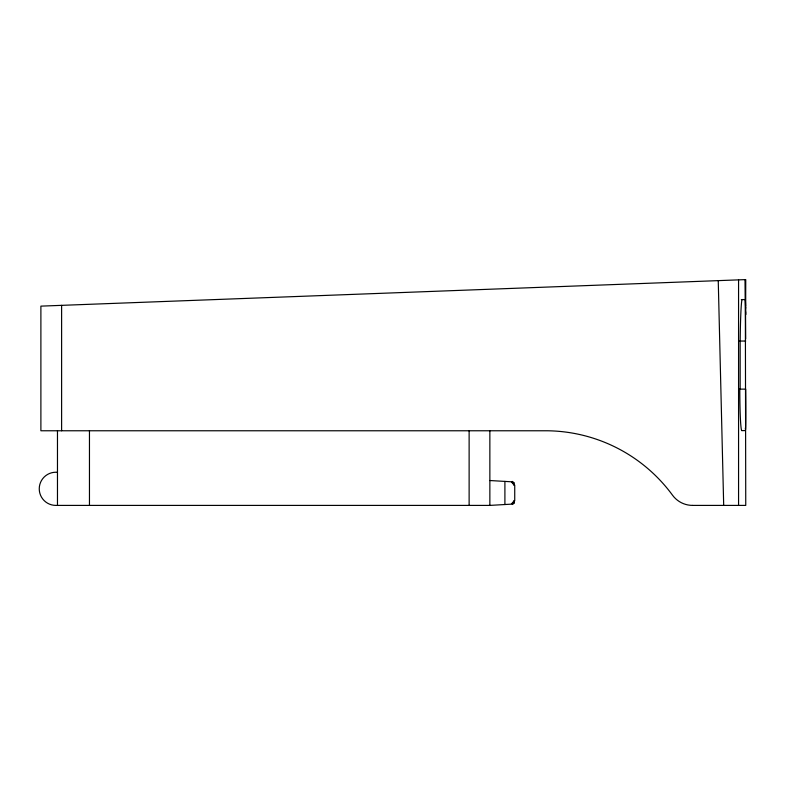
<?xml version="1.0" encoding="UTF-8"?>
<svg xmlns="http://www.w3.org/2000/svg" width="785" height="785" viewBox="0 0 785 785"><rect width="100%" height="100%" fill="white"/><g stroke="black" fill="none" stroke-linecap="round" stroke-linejoin="round"><path stroke-width="1.18" d="M513.9 503.048L513.694 503.254A10.225 5.407 43 0 1 512.36 504.519M511.967 504.117L489.86 505.403L55.823 505.403A16.583 16.583 0 0 1 39.25 488.82A16.583 16.583 0 0 1 55.823 472.236L57.472 472.236M741.325 299.576L745.328 299.576M739.853 341.043L745.701 341.043M738.803 389.134L745.701 389.134A41.468 0.549 89.5 0 1 745.338 428.002M741.904 430.602L745.328 430.602M692.615 505.403L745.75 505.403L745.299 279.607L745.701 338.983M489.86 480.528L511.997 481.823M745.348 299.585L745.573 306.013M718.246 280.628L723.691 505.403M745.583 307.141L745.603 308.348M745.622 311.724L745.642 314.765L745.75 279.597L40.889 306.13L40.889 430.769L547.851 430.779A157.559 157.559 0 0 1 672.539 495.227A24.865 24.865 0 0 0 692.615 505.403M740.157 341.043L740.157 389.134M738.567 279.862L738.567 505.403M514.734 485.091L514.734 500.84M504.902 481.391L504.902 504.539M489.86 430.769L489.86 505.403M469.126 430.769L469.126 505.403M89.461 430.671L89.461 505.403M61.613 305.345L61.613 430.769M57.472 430.769L57.472 505.403M741.972 430.474A41.497 2.012 90 0 1 739.804 389.144M740.186 341.043A41.497 1.639 -89.5 0 1 741.962 299.939M514.322 500.781A15.464 6.918 0.8 0 1 512.379 502.577M513.871 500.712A15.464 7.183 19.8 0 1 514.263 503.165M512.379 483.364A15.464 6.918 -0.8 0 1 514.322 485.15M514.263 482.775A15.464 7.183 -19.8 0 1 513.871 485.218M513.39 503.018A10.225 4.965 28.9 0 1 511.457 503.499M511.457 482.432A10.225 4.965 -28.9 0 1 513.39 482.912M512.36 481.411A10.225 5.407 -43 0 1 513.635 482.726"/></g></svg>
